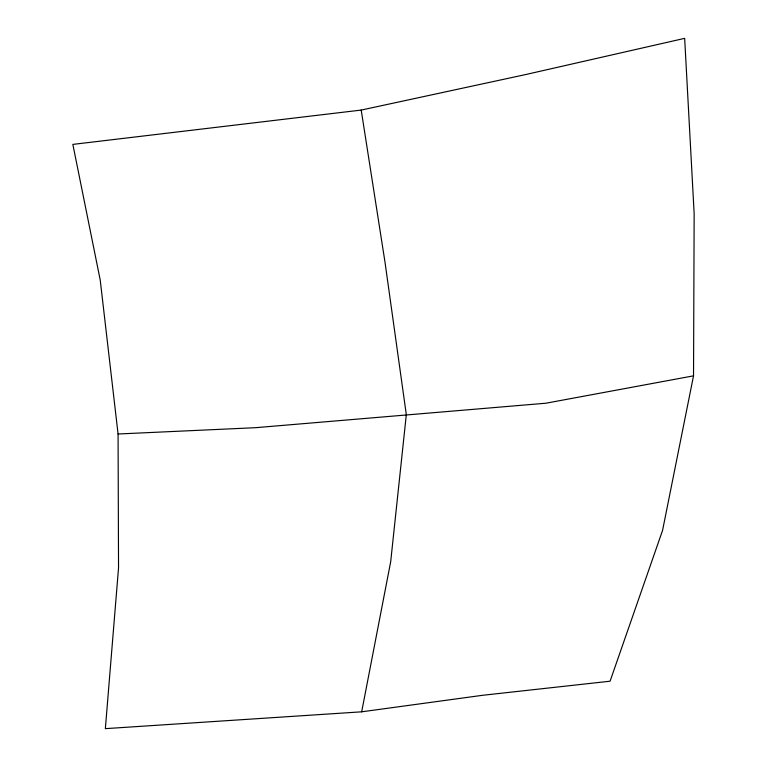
<?xml version="1.0" encoding="UTF-8"?>
<svg xmlns="http://www.w3.org/2000/svg" width="767" height="767" viewBox="0 0 767 767"><rect width="100%" height="100%" fill="white"/><g stroke="black" fill="none" stroke-linecap="round" stroke-linejoin="round"><path stroke-width="1.15" d="M693.531 375.84L694.154 213.763L684.663 38.35L525.663 74.552L361.209 110.074L72.846 144.397L100.228 280.06L118.07 433.997L118.54 567.839L105.357 728.65L361.679 711.814L482.721 695.276L610.072 681.211L662.573 530.38L693.531 375.84L545.941 403.212L255.43 427.698L118.07 433.997M361.679 711.814L390.691 561.703L406.318 414.65L385.015 262.237L361.209 110.074"/></g></svg>
